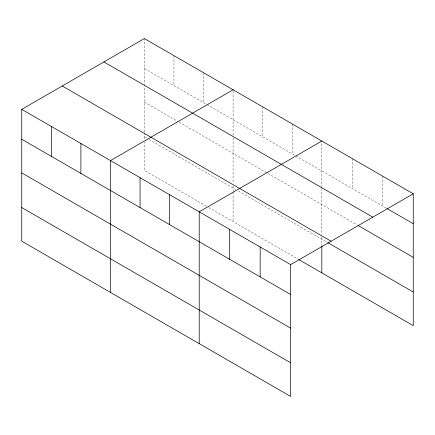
<?xml version="1.0" encoding="UTF-8"?>
<svg xmlns="http://www.w3.org/2000/svg" width="435" height="435" viewBox="0 0 435 435"><rect width="100%" height="100%" fill="white"/><g stroke="black" fill="none" stroke-linecap="round" stroke-linejoin="round"><path stroke-width="0.33" stroke-dasharray="2.17 1.63" d="M144.36 132.006L144.36 86.636M144.36 85.961L144.36 38.568M233.095 137.862L233.095 183.233M233.095 135.171L233.095 89.8M321.829 188.42L321.829 234.465M321.829 187.746L321.829 141.027M144.36 68.469L206.418 104.297M207 104.634L295.153 155.523M295.729 155.86L386.291 208.147M144.36 102.105L178.578 121.86M179.16 122.197L267.313 173.092M267.895 173.424L357.575 225.205M144.36 136.764L146.682 138.102M149.004 139.439L235.417 189.334M238.315 191.003L327.104 242.268M206.418 206.228L144.36 170.4L144.36 142.147M208.74 207.566L298.051 259.13M382.778 176.218L382.778 206.114M352.301 158.623L352.301 188.524M321.829 237.184L321.829 245.275M292.249 123.953L292.249 153.854M262.675 106.874L262.675 136.775M233.095 185.952L233.095 191.356M233.095 192.031L233.095 221.627M203.52 72.721L203.52 102.622M173.94 55.647L173.94 85.548M144.36 132.686L144.36 139.456"/><path stroke-width="0.65" d="M21.75 109.359L290.64 264.6L290.64 396.432L21.75 241.191L21.75 109.359L144.36 38.568L413.25 193.809L413.25 325.641L298.633 259.467M233.095 89.8L110.485 160.591L110.485 292.418M321.829 141.027L199.214 211.818L199.214 343.65M290.64 264.6L413.25 193.809M386.878 208.485L413.25 223.71M103.9 61.928L372.79 217.168M358.163 225.542L413.25 257.346M62.21 85.999L331.1 241.24M327.691 242.605L413.25 292.005M21.75 139.26L290.64 294.5M21.75 172.896L290.64 328.137M21.75 207.555L290.64 362.795M321.829 245.949L321.829 272.859M260.163 247.004L260.163 276.905M229.691 229.414L229.691 259.314M169.639 194.744L169.639 224.639M140.059 177.665L140.059 207.566M80.905 143.512L80.905 173.413M51.33 126.438L51.33 156.334"/></g></svg>
